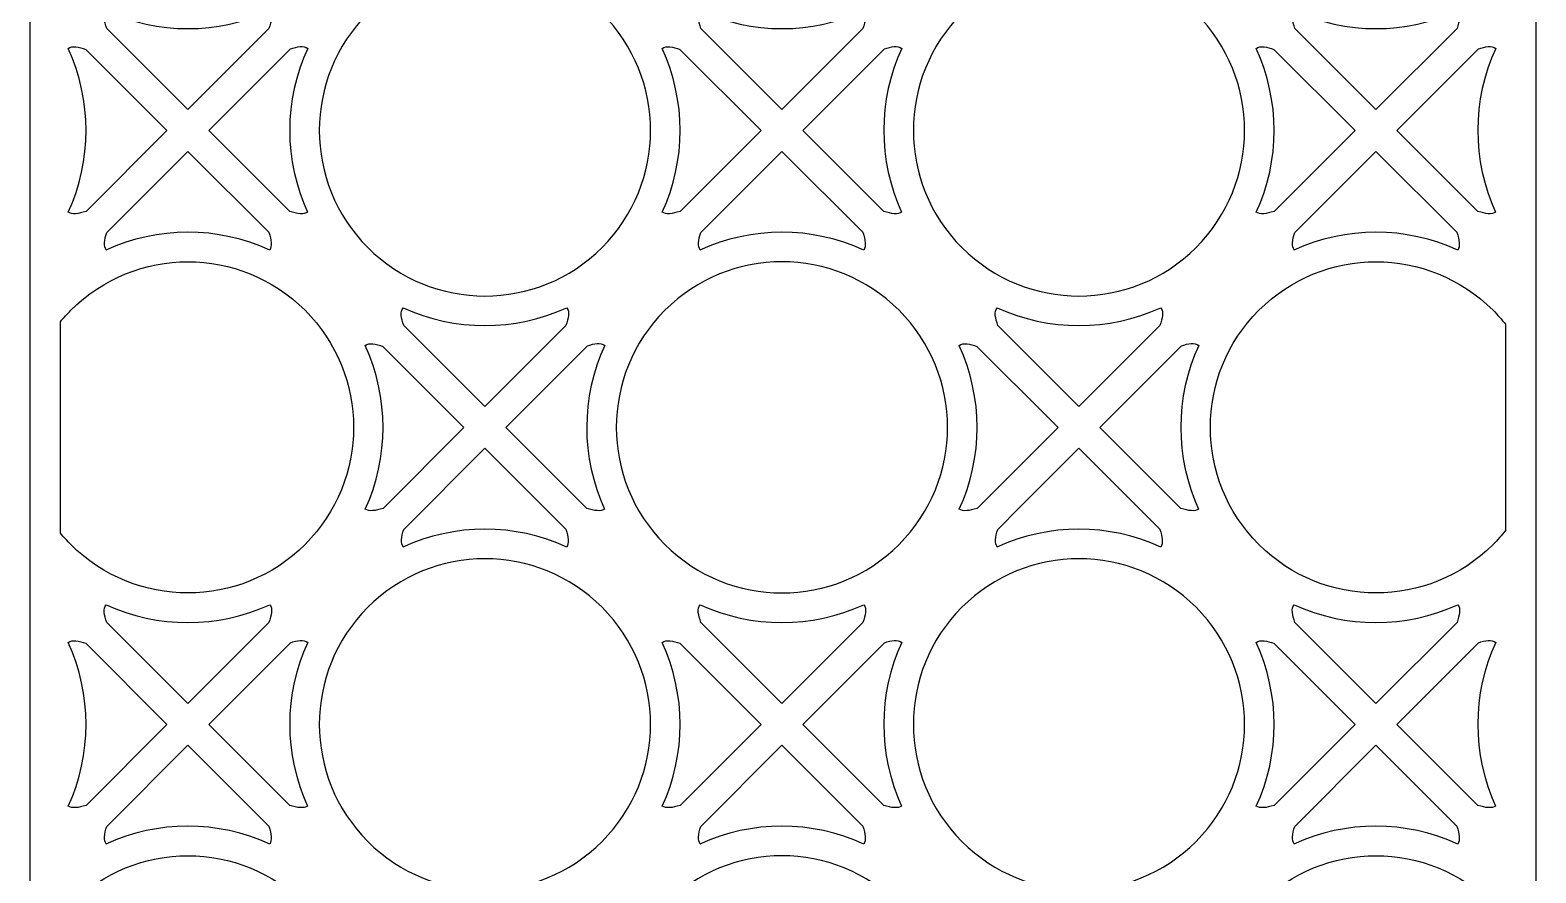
# Model space of a CAD drawing. Header units: centimetres. Extents: x 12 to 36.3, y -11.6 to 12.6.
# Drawn here: x 12.04 to 23.66, y 0.54 to 7.04 of the extents above; entities that cross this region are included whole.
import ezdxf

# ---------------------------------------------------------------- set-up
doc = ezdxf.new("R2010")
doc.units = ezdxf.units.CM
doc.header["$MEASUREMENT"] = 0
doc.layers.add('layer 1', color=7, linetype='Continuous')

msp = doc.modelspace()

# ---------------------------------------------------------------- linework, layer by layer
at = {"layer": 'layer 1', "color": 177}
for points, knots in [([(23.65585, -11.62244), (23.65585, -11.62244), (23.65585, -11.54039), (23.65585, -11.54039), (23.65585, -11.54039), (23.65585, -11.54039), (23.65585, -11.38865), (23.65585, -11.38865), (23.65585, -11.38865), (23.65585, -11.38865), (23.65585, 12.3984), (23.65585, 12.3984), (23.65585, 12.3984), (23.65585, 12.3984), (23.65585, 12.56195), (23.65585, 12.56195), (23.65585, 12.56195), (23.65585, 12.56195), (23.65585, 12.6322), (23.65585, 12.6322), (23.65585, 12.6322), (23.65585, 12.6322), (12.27114, 12.6322), (12.27114, 12.6322), (12.27114, 12.6322), (12.27114, 12.6322), (12.21181, 12.6322), (12.21181, 12.6322), (12.21181, 12.6322), (12.21181, 12.6322), (12.03734, 12.6322), (12.03734, 12.6322), (12.03734, 12.6322), (12.03734, 12.6322), (12.03734, -11.38865), (12.03734, -11.38865), (12.03734, -11.38865), (12.03734, -11.38865), (12.03734, -11.437), (12.03734, -11.437), (12.03734, -11.437), (12.03734, -11.437), (12.03734, -11.62244), (12.03734, -11.62244), (12.03734, -11.62244), (12.03734, -11.62244), (23.65585, -11.62244), (23.65585, -11.62244)], [0, 0, 0, 0, 0.07692308, 0.07692308, 0.07692308, 0.07692308, 0.15384615, 0.15384615, 0.15384615, 0.15384615, 0.23076923, 0.23076923, 0.23076923, 0.23076923, 0.30769231, 0.30769231, 0.30769231, 0.30769231, 0.38461538, 0.38461538, 0.38461538, 0.38461538, 0.46153846, 0.46153846, 0.46153846, 0.46153846, 0.53846154, 0.53846154, 0.53846154, 0.53846154, 0.61538462, 0.61538462, 0.61538462, 0.61538462, 0.69230769, 0.69230769, 0.69230769, 0.69230769, 0.76923077, 0.76923077, 0.76923077, 0.76923077, 0.84615385, 0.84615385, 0.84615385, 0.84615385, 1, 1, 1, 1]), ([(14.64304, 7.16967), (15.14202, 7.66864), (15.95135, 7.66864), (16.4503, 7.16967), (16.4503, 7.16967), (16.94928, 6.6707), (16.94928, 5.86139), (16.4503, 5.36241), (16.4503, 5.36241), (15.95135, 4.86345), (15.14202, 4.86345), (14.64304, 5.36241), (14.64304, 5.36241), (14.14408, 5.86139), (14.14408, 6.6707), (14.64304, 7.16967)], [0, 0, 0, 0, 0.2, 0.2, 0.2, 0.2, 0.4, 0.4, 0.4, 0.4, 0.6, 0.6, 0.6, 0.6, 1, 1, 1, 1]), ([(19.22651, 7.16967), (19.7255, 7.66864), (20.53482, 7.66864), (21.03378, 7.16967), (21.03378, 7.16967), (21.53273, 6.6707), (21.53273, 5.86139), (21.03378, 5.36241), (21.03378, 5.36241), (20.53482, 4.86345), (19.7255, 4.86345), (19.22651, 5.36241), (19.22651, 5.36241), (18.72756, 5.86139), (18.72756, 6.6707), (19.22651, 7.16967)], [0, 0, 0, 0, 0.2, 0.2, 0.2, 0.2, 0.4, 0.4, 0.4, 0.4, 0.6, 0.6, 0.6, 0.6, 1, 1, 1, 1]), ([(13.25495, 6.42753), (13.25495, 6.42753), (13.88023, 7.05282), (13.88023, 7.05282), (13.88023, 7.05282), (13.89929, 7.10699), (13.91221, 7.15808), (13.88617, 7.18977), (13.88617, 7.18977), (13.48672, 7.00552), (13.02306, 7.0055), (12.62361, 7.18972), (12.62361, 7.18972), (12.59768, 7.15808), (12.61042, 7.10707), (12.62949, 7.05299), (12.62949, 7.05299), (12.62949, 7.05299), (13.25494, 6.42753), (13.25494, 6.42753), (13.25494, 6.42753), (13.25494, 6.42753), (13.25495, 6.42753), (13.25495, 6.42753)], [0, 0, 0, 0, 0.14285714, 0.14285714, 0.14285714, 0.14285714, 0.28571429, 0.28571429, 0.28571429, 0.28571429, 0.42857143, 0.42857143, 0.42857143, 0.42857143, 0.57142857, 0.57142857, 0.57142857, 0.57142857, 0.71428571, 0.71428571, 0.71428571, 0.71428571, 1, 1, 1, 1]), ([(17.83841, 6.42753), (17.83841, 6.42753), (18.4637, 7.05284), (18.4637, 7.05284), (18.4637, 7.05284), (18.48278, 7.10701), (18.49568, 7.15808), (18.46964, 7.18977), (18.46964, 7.18977), (18.07018, 7.00552), (17.60653, 7.0055), (17.20708, 7.18972), (17.20708, 7.18972), (17.18113, 7.15808), (17.1939, 7.10707), (17.21296, 7.05299), (17.21296, 7.05299), (17.21296, 7.05299), (17.83841, 6.42753), (17.83841, 6.42753)], [0, 0, 0, 0, 0.16666667, 0.16666667, 0.16666667, 0.16666667, 0.33333333, 0.33333333, 0.33333333, 0.33333333, 0.5, 0.5, 0.5, 0.5, 0.66666667, 0.66666667, 0.66666667, 0.66666667, 1, 1, 1, 1]), ([(22.42189, 6.42753), (22.42189, 6.42753), (23.04721, 7.05286), (23.04721, 7.05286), (23.04721, 7.05286), (23.06624, 7.10701), (23.07917, 7.15808), (23.05313, 7.18977), (23.05313, 7.18977), (22.65366, 7.00552), (22.19, 7.0055), (21.79056, 7.18972), (21.79056, 7.18972), (21.76461, 7.15808), (21.77738, 7.10709), (21.7964, 7.05302), (21.7964, 7.05302), (21.7964, 7.05302), (22.42189, 6.42753), (22.42189, 6.42753)], [0, 0, 0, 0, 0.16666667, 0.16666667, 0.16666667, 0.16666667, 0.33333333, 0.33333333, 0.33333333, 0.33333333, 0.5, 0.5, 0.5, 0.5, 0.66666667, 0.66666667, 0.66666667, 0.66666667, 1, 1, 1, 1]), ([(12.46862, 5.64122), (12.46862, 5.64122), (13.09342, 6.26602), (13.09342, 6.26602), (13.09342, 6.26602), (13.09342, 6.26602), (12.46804, 6.89141), (12.46804, 6.89141), (12.46804, 6.89141), (12.41387, 6.91047), (12.36284, 6.92334), (12.33117, 6.89729), (12.33117, 6.89729), (12.51534, 6.49786), (12.51538, 6.03436), (12.33123, 5.63494), (12.33123, 5.63494), (12.36047, 5.61563), (12.40944, 5.62182), (12.46862, 5.64122)], [0, 0, 0, 0, 0.16666667, 0.16666667, 0.16666667, 0.16666667, 0.33333333, 0.33333333, 0.33333333, 0.33333333, 0.5, 0.5, 0.5, 0.5, 0.66666667, 0.66666667, 0.66666667, 0.66666667, 1, 1, 1, 1]), ([(13.41645, 6.26602), (13.41645, 6.26602), (14.04134, 5.64113), (14.04134, 5.64113), (14.04134, 5.64113), (14.10046, 5.62182), (14.1493, 5.61567), (14.17852, 5.6349), (14.17852, 5.6349), (13.99413, 6.03477), (13.99434, 6.49886), (14.17915, 6.89857), (14.17915, 6.89857), (14.14842, 6.92508), (14.0987, 6.91355), (14.04561, 6.89516), (14.04561, 6.89516), (14.04561, 6.89516), (13.41645, 6.26602), (13.41645, 6.26602)], [0, 0, 0, 0, 0.16666667, 0.16666667, 0.16666667, 0.16666667, 0.33333333, 0.33333333, 0.33333333, 0.33333333, 0.5, 0.5, 0.5, 0.5, 0.66666667, 0.66666667, 0.66666667, 0.66666667, 1, 1, 1, 1]), ([(17.05209, 5.64122), (17.05209, 5.64122), (17.6769, 6.26602), (17.6769, 6.26602), (17.6769, 6.26602), (17.6769, 6.26602), (17.05151, 6.89141), (17.05151, 6.89141), (17.05151, 6.89141), (16.99735, 6.91047), (16.94631, 6.92334), (16.91465, 6.89729), (16.91465, 6.89729), (17.09882, 6.49786), (17.09886, 6.03436), (16.91469, 5.63494), (16.91469, 5.63494), (16.94393, 5.61563), (16.99291, 5.62182), (17.05209, 5.64122)], [0, 0, 0, 0, 0.16666667, 0.16666667, 0.16666667, 0.16666667, 0.33333333, 0.33333333, 0.33333333, 0.33333333, 0.5, 0.5, 0.5, 0.5, 0.66666667, 0.66666667, 0.66666667, 0.66666667, 1, 1, 1, 1]), ([(18.62906, 6.89516), (18.62906, 6.89516), (17.99992, 6.26602), (17.99992, 6.26602), (17.99992, 6.26602), (17.99992, 6.26602), (18.62482, 5.64113), (18.62482, 5.64113), (18.62482, 5.64113), (18.68392, 5.62182), (18.73277, 5.61567), (18.76201, 5.6349), (18.76201, 5.6349), (18.57759, 6.03477), (18.57782, 6.49886), (18.76262, 6.89857), (18.76262, 6.89857), (18.73189, 6.92508), (18.68215, 6.91355), (18.62906, 6.89516)], [0, 0, 0, 0, 0.16666667, 0.16666667, 0.16666667, 0.16666667, 0.33333333, 0.33333333, 0.33333333, 0.33333333, 0.5, 0.5, 0.5, 0.5, 0.66666667, 0.66666667, 0.66666667, 0.66666667, 1, 1, 1, 1]), ([(21.63557, 5.64122), (21.63557, 5.64122), (22.26037, 6.26602), (22.26037, 6.26602), (22.26037, 6.26602), (22.26037, 6.26602), (21.63499, 6.89141), (21.63499, 6.89141), (21.63499, 6.89141), (21.5808, 6.91047), (21.52979, 6.92334), (21.4981, 6.89729), (21.4981, 6.89729), (21.68227, 6.49786), (21.68231, 6.03436), (21.49817, 5.63494), (21.49817, 5.63494), (21.52743, 5.61563), (21.57637, 5.62182), (21.63557, 5.64122)], [0, 0, 0, 0, 0.16666667, 0.16666667, 0.16666667, 0.16666667, 0.33333333, 0.33333333, 0.33333333, 0.33333333, 0.5, 0.5, 0.5, 0.5, 0.66666667, 0.66666667, 0.66666667, 0.66666667, 1, 1, 1, 1]), ([(23.21254, 6.89516), (23.21254, 6.89516), (22.5834, 6.26602), (22.5834, 6.26602), (22.5834, 6.26602), (22.5834, 6.26602), (23.20829, 5.64113), (23.20829, 5.64113), (23.20829, 5.64113), (23.26739, 5.62182), (23.31625, 5.61565), (23.34545, 5.6349), (23.34545, 5.6349), (23.16106, 6.03477), (23.16129, 6.49886), (23.34611, 6.89857), (23.34611, 6.89857), (23.31537, 6.92508), (23.26563, 6.91355), (23.21254, 6.89516)], [0, 0, 0, 0, 0.16666667, 0.16666667, 0.16666667, 0.16666667, 0.33333333, 0.33333333, 0.33333333, 0.33333333, 0.5, 0.5, 0.5, 0.5, 0.66666667, 0.66666667, 0.66666667, 0.66666667, 1, 1, 1, 1]), ([(13.25494, 6.10452), (13.25494, 6.10452), (12.62804, 5.47762), (12.62804, 5.47762), (12.62804, 5.47762), (12.60952, 5.41957), (12.60424, 5.37177), (12.624, 5.34337), (12.624, 5.34337), (12.624, 5.34337), (12.62243, 5.34179), (12.62243, 5.34179), (12.62243, 5.34179), (13.02216, 5.52656), (13.48617, 5.52677), (13.88603, 5.3424), (13.88603, 5.3424), (13.90531, 5.37162), (13.89908, 5.42057), (13.87974, 5.47974), (13.87974, 5.47974), (13.87974, 5.47974), (13.25494, 6.10452), (13.25494, 6.10452)], [0, 0, 0, 0, 0.14285714, 0.14285714, 0.14285714, 0.14285714, 0.28571429, 0.28571429, 0.28571429, 0.28571429, 0.42857143, 0.42857143, 0.42857143, 0.42857143, 0.57142857, 0.57142857, 0.57142857, 0.57142857, 0.71428571, 0.71428571, 0.71428571, 0.71428571, 1, 1, 1, 1]), ([(17.83841, 6.10452), (17.83841, 6.10452), (17.21151, 5.47762), (17.21151, 5.47762), (17.21151, 5.47762), (17.19299, 5.41957), (17.18772, 5.37177), (17.20748, 5.34337), (17.20748, 5.34337), (17.20748, 5.34337), (17.2059, 5.34179), (17.2059, 5.34179), (17.2059, 5.34179), (17.60562, 5.52656), (18.06963, 5.52677), (18.4695, 5.3424), (18.4695, 5.3424), (18.48879, 5.37162), (18.48257, 5.42057), (18.4632, 5.47974), (18.4632, 5.47974), (18.4632, 5.47974), (17.83841, 6.10452), (17.83841, 6.10452)], [0, 0, 0, 0, 0.14285714, 0.14285714, 0.14285714, 0.14285714, 0.28571429, 0.28571429, 0.28571429, 0.28571429, 0.42857143, 0.42857143, 0.42857143, 0.42857143, 0.57142857, 0.57142857, 0.57142857, 0.57142857, 0.71428571, 0.71428571, 0.71428571, 0.71428571, 1, 1, 1, 1]), ([(22.42189, 6.10452), (22.42189, 6.10452), (21.79498, 5.47762), (21.79498, 5.47762), (21.79498, 5.47762), (21.77644, 5.41957), (21.77117, 5.37177), (21.79096, 5.34337), (21.79096, 5.34337), (21.79096, 5.34337), (21.78938, 5.34179), (21.78938, 5.34179), (21.78938, 5.34179), (22.1891, 5.52656), (22.65312, 5.52677), (23.05298, 5.3424), (23.05298, 5.3424), (23.07226, 5.37162), (23.06603, 5.42057), (23.04666, 5.47974), (23.04666, 5.47974), (23.04666, 5.47974), (22.42189, 6.10452), (22.42189, 6.10452)], [0, 0, 0, 0, 0.14285714, 0.14285714, 0.14285714, 0.14285714, 0.28571429, 0.28571429, 0.28571429, 0.28571429, 0.42857143, 0.42857143, 0.42857143, 0.42857143, 0.57142857, 0.57142857, 0.57142857, 0.57142857, 0.71428571, 0.71428571, 0.71428571, 0.71428571, 1, 1, 1, 1]), ([(12.27114, 3.15873), (12.29628, 3.12847), (12.32296, 3.09905), (12.35133, 3.07069), (12.35133, 3.07069), (12.85027, 2.57172), (13.65959, 2.57172), (14.15857, 3.07069), (14.15857, 3.07069), (14.65753, 3.56964), (14.65753, 4.37896), (14.15857, 4.87794), (14.15857, 4.87794), (13.65959, 5.37691), (12.85027, 5.37691), (12.35133, 4.87794), (12.35133, 4.87794), (12.32296, 4.84957), (12.29628, 4.82015), (12.27114, 4.78989), (12.27114, 4.78989), (12.27114, 4.78989), (12.27114, 3.15873), (12.27114, 3.15873)], [0, 0, 0, 0, 0.14285714, 0.14285714, 0.14285714, 0.14285714, 0.28571429, 0.28571429, 0.28571429, 0.28571429, 0.42857143, 0.42857143, 0.42857143, 0.42857143, 0.57142857, 0.57142857, 0.57142857, 0.57142857, 0.71428571, 0.71428571, 0.71428571, 0.71428571, 1, 1, 1, 1]), ([(16.9348, 4.87794), (17.43375, 5.37691), (18.24308, 5.37691), (18.74205, 4.87794), (18.74205, 4.87794), (19.24101, 4.37896), (19.24101, 3.56964), (18.74205, 3.07069), (18.74205, 3.07069), (18.24308, 2.57172), (17.43375, 2.57172), (16.9348, 3.07069), (16.9348, 3.07069), (16.4358, 3.56964), (16.4358, 4.37896), (16.9348, 4.87794)], [0, 0, 0, 0, 0.2, 0.2, 0.2, 0.2, 0.4, 0.4, 0.4, 0.4, 0.6, 0.6, 0.6, 0.6, 1, 1, 1, 1]), ([(23.42205, 4.76977), (23.39224, 4.80717), (23.36013, 4.84333), (23.32551, 4.87794), (23.32551, 4.87794), (22.82654, 5.37691), (22.01723, 5.37691), (21.51824, 4.87794), (21.51824, 4.87794), (21.01929, 4.37896), (21.01929, 3.56964), (21.51824, 3.07069), (21.51824, 3.07069), (22.01723, 2.57172), (22.82654, 2.57172), (23.32551, 3.07069), (23.32551, 3.07069), (23.36013, 3.1053), (23.39224, 3.14145), (23.42205, 3.17884), (23.42205, 3.17884), (23.42205, 3.17884), (23.42205, 4.76977), (23.42205, 4.76977)], [0, 0, 0, 0, 0.14285714, 0.14285714, 0.14285714, 0.14285714, 0.28571429, 0.28571429, 0.28571429, 0.28571429, 0.42857143, 0.42857143, 0.42857143, 0.42857143, 0.57142857, 0.57142857, 0.57142857, 0.57142857, 0.71428571, 0.71428571, 0.71428571, 0.71428571, 1, 1, 1, 1]), ([(15.54668, 4.13581), (15.54668, 4.13581), (16.17198, 4.76111), (16.17198, 4.76111), (16.17198, 4.76111), (16.19104, 4.81526), (16.20396, 4.86636), (16.17791, 4.89801), (16.17791, 4.89801), (15.77845, 4.71379), (15.31481, 4.71378), (14.91536, 4.89799), (14.91536, 4.89799), (14.88941, 4.86636), (14.90218, 4.81538), (14.92119, 4.76129), (14.92119, 4.76129), (14.92119, 4.76129), (15.54668, 4.13581), (15.54668, 4.13581)], [0, 0, 0, 0, 0.16666667, 0.16666667, 0.16666667, 0.16666667, 0.33333333, 0.33333333, 0.33333333, 0.33333333, 0.5, 0.5, 0.5, 0.5, 0.66666667, 0.66666667, 0.66666667, 0.66666667, 1, 1, 1, 1]), ([(20.13016, 4.13581), (20.13016, 4.13581), (20.75546, 4.76111), (20.75546, 4.76111), (20.75546, 4.76111), (20.77452, 4.81526), (20.78741, 4.86636), (20.76138, 4.89801), (20.76138, 4.89801), (20.36193, 4.71379), (19.89826, 4.71378), (19.49884, 4.89799), (19.49884, 4.89799), (19.47288, 4.86636), (19.48562, 4.81538), (19.50467, 4.76129), (19.50467, 4.76129), (19.50467, 4.76129), (20.13016, 4.13581), (20.13016, 4.13581)], [0, 0, 0, 0, 0.16666667, 0.16666667, 0.16666667, 0.16666667, 0.33333333, 0.33333333, 0.33333333, 0.33333333, 0.5, 0.5, 0.5, 0.5, 0.66666667, 0.66666667, 0.66666667, 0.66666667, 1, 1, 1, 1]), ([(14.76035, 3.34948), (14.76035, 3.34948), (15.38518, 3.97428), (15.38518, 3.97428), (15.38518, 3.97428), (15.38518, 3.97428), (14.75979, 4.59969), (14.75979, 4.59969), (14.75979, 4.59969), (14.7056, 4.61874), (14.65457, 4.63161), (14.6229, 4.60553), (14.6229, 4.60553), (14.80706, 4.20613), (14.80711, 3.74264), (14.62296, 3.34318), (14.62296, 3.34318), (14.6522, 3.32387), (14.70115, 3.33008), (14.76035, 3.34948)], [0, 0, 0, 0, 0.16666667, 0.16666667, 0.16666667, 0.16666667, 0.33333333, 0.33333333, 0.33333333, 0.33333333, 0.5, 0.5, 0.5, 0.5, 0.66666667, 0.66666667, 0.66666667, 0.66666667, 1, 1, 1, 1]), ([(16.33734, 4.60344), (16.33734, 4.60344), (15.70819, 3.97431), (15.70819, 3.97431), (15.70819, 3.97431), (15.70819, 3.97431), (16.33307, 3.34942), (16.33307, 3.34942), (16.33307, 3.34942), (16.39217, 3.33008), (16.44104, 3.32392), (16.47026, 3.34315), (16.47026, 3.34315), (16.28586, 3.74303), (16.28609, 4.20713), (16.47089, 4.60682), (16.47089, 4.60682), (16.44017, 4.63334), (16.39041, 4.62181), (16.33734, 4.60344)], [0, 0, 0, 0, 0.16666667, 0.16666667, 0.16666667, 0.16666667, 0.33333333, 0.33333333, 0.33333333, 0.33333333, 0.5, 0.5, 0.5, 0.5, 0.66666667, 0.66666667, 0.66666667, 0.66666667, 1, 1, 1, 1]), ([(19.34383, 3.34948), (19.34383, 3.34948), (19.96865, 3.97431), (19.96865, 3.97431), (19.96865, 3.97431), (19.96865, 3.97431), (19.91338, 4.02957), (19.91338, 4.02957), (19.91338, 4.02957), (19.91338, 4.02957), (19.34324, 4.59969), (19.34324, 4.59969), (19.34324, 4.59969), (19.28907, 4.61874), (19.23804, 4.63161), (19.20637, 4.60553), (19.20637, 4.60553), (19.39055, 4.20613), (19.39058, 3.74264), (19.20645, 3.34318), (19.20645, 3.34318), (19.23567, 3.32387), (19.28464, 3.33008), (19.34383, 3.34948)], [0, 0, 0, 0, 0.14285714, 0.14285714, 0.14285714, 0.14285714, 0.28571429, 0.28571429, 0.28571429, 0.28571429, 0.42857143, 0.42857143, 0.42857143, 0.42857143, 0.57142857, 0.57142857, 0.57142857, 0.57142857, 0.71428571, 0.71428571, 0.71428571, 0.71428571, 1, 1, 1, 1]), ([(20.92081, 4.60344), (20.92081, 4.60344), (20.29167, 3.97431), (20.29167, 3.97431), (20.29167, 3.97431), (20.29167, 3.97431), (20.91658, 3.3494), (20.91658, 3.3494), (20.91658, 3.3494), (20.97565, 3.33008), (21.0245, 3.32394), (21.05373, 3.34315), (21.05373, 3.34315), (20.86934, 3.74303), (20.86954, 4.20713), (21.05435, 4.60682), (21.05435, 4.60682), (21.02363, 4.63334), (20.9739, 4.62181), (20.92081, 4.60344)], [0, 0, 0, 0, 0.16666667, 0.16666667, 0.16666667, 0.16666667, 0.33333333, 0.33333333, 0.33333333, 0.33333333, 0.5, 0.5, 0.5, 0.5, 0.66666667, 0.66666667, 0.66666667, 0.66666667, 1, 1, 1, 1]), ([(15.54668, 3.8128), (15.54668, 3.8128), (14.91979, 3.18588), (14.91979, 3.18588), (14.91979, 3.18588), (14.90124, 3.12784), (14.89597, 3.08004), (14.91576, 3.05164), (14.91576, 3.05164), (14.91576, 3.05164), (14.91416, 3.05007), (14.91416, 3.05007), (14.91416, 3.05007), (15.31389, 3.23481), (15.77791, 3.23502), (16.17775, 3.05064), (16.17775, 3.05064), (16.19706, 3.07991), (16.19083, 3.12881), (16.17146, 3.18799), (16.17146, 3.18799), (16.17146, 3.18799), (15.60186, 3.7576), (15.60186, 3.7576), (15.60186, 3.7576), (15.60186, 3.7576), (15.54668, 3.8128), (15.54668, 3.8128)], [0, 0, 0, 0, 0.125, 0.125, 0.125, 0.125, 0.25, 0.25, 0.25, 0.25, 0.375, 0.375, 0.375, 0.375, 0.5, 0.5, 0.5, 0.5, 0.625, 0.625, 0.625, 0.625, 0.75, 0.75, 0.75, 0.75, 1, 1, 1, 1]), ([(19.67261, 3.35523), (19.67261, 3.35523), (19.50324, 3.18587), (19.50324, 3.18587), (19.50324, 3.18587), (19.48472, 3.12784), (19.47944, 3.08004), (19.49922, 3.05164), (19.49922, 3.05164), (19.49922, 3.05164), (19.49763, 3.05007), (19.49763, 3.05007), (19.49763, 3.05007), (19.89737, 3.23481), (20.36136, 3.23502), (20.76123, 3.05064), (20.76123, 3.05064), (20.78052, 3.07991), (20.7743, 3.12881), (20.75494, 3.18799), (20.75494, 3.18799), (20.75494, 3.18799), (20.18535, 3.7576), (20.18535, 3.7576), (20.18535, 3.7576), (20.18535, 3.7576), (20.13016, 3.8128), (20.13016, 3.8128), (20.13016, 3.8128), (20.13016, 3.8128), (19.67261, 3.35523), (19.67261, 3.35523)], [0, 0, 0, 0, 0.11111111, 0.11111111, 0.11111111, 0.11111111, 0.22222222, 0.22222222, 0.22222222, 0.22222222, 0.33333333, 0.33333333, 0.33333333, 0.33333333, 0.44444444, 0.44444444, 0.44444444, 0.44444444, 0.55555556, 0.55555556, 0.55555556, 0.55555556, 0.66666667, 0.66666667, 0.66666667, 0.66666667, 0.77777778, 0.77777778, 0.77777778, 0.77777778, 1, 1, 1, 1]), ([(14.64304, 2.58619), (15.14202, 3.08517), (15.95135, 3.08517), (16.4503, 2.58619), (16.4503, 2.58619), (16.94928, 2.08723), (16.94928, 1.27791), (16.4503, 0.77896), (16.4503, 0.77896), (15.95135, 0.27997), (15.14202, 0.27997), (14.64304, 0.77896), (14.64304, 0.77896), (14.14408, 1.27791), (14.14408, 2.08723), (14.64304, 2.58619)], [0, 0, 0, 0, 0.2, 0.2, 0.2, 0.2, 0.4, 0.4, 0.4, 0.4, 0.6, 0.6, 0.6, 0.6, 1, 1, 1, 1]), ([(19.22651, 2.58619), (19.7255, 3.08517), (20.53482, 3.08517), (21.03378, 2.58619), (21.03378, 2.58619), (21.53273, 2.08723), (21.53273, 1.27791), (21.03378, 0.77896), (21.03378, 0.77896), (20.53482, 0.27997), (19.7255, 0.27997), (19.22651, 0.77896), (19.22651, 0.77896), (18.72756, 1.27791), (18.72756, 2.08723), (19.22651, 2.58619)], [0, 0, 0, 0, 0.2, 0.2, 0.2, 0.2, 0.4, 0.4, 0.4, 0.4, 0.6, 0.6, 0.6, 0.6, 1, 1, 1, 1]), ([(13.25495, 1.84407), (13.25495, 1.84407), (13.88023, 2.46937), (13.88023, 2.46937), (13.88023, 2.46937), (13.89931, 2.52351), (13.91221, 2.57461), (13.88617, 2.60629), (13.88617, 2.60629), (13.48672, 2.42204), (13.02306, 2.42204), (12.62361, 2.60625), (12.62361, 2.60625), (12.59768, 2.57461), (12.61042, 2.52359), (12.62949, 2.46953), (12.62949, 2.46953), (12.62949, 2.46953), (13.25495, 1.84407), (13.25495, 1.84407)], [0, 0, 0, 0, 0.16666667, 0.16666667, 0.16666667, 0.16666667, 0.33333333, 0.33333333, 0.33333333, 0.33333333, 0.5, 0.5, 0.5, 0.5, 0.66666667, 0.66666667, 0.66666667, 0.66666667, 1, 1, 1, 1]), ([(17.83842, 1.84409), (17.83842, 1.84409), (18.46372, 2.46938), (18.46372, 2.46938), (18.46372, 2.46938), (18.48278, 2.52352), (18.49568, 2.57461), (18.46964, 2.60629), (18.46964, 2.60629), (18.07018, 2.42204), (17.60653, 2.42204), (17.20708, 2.60625), (17.20708, 2.60625), (17.18113, 2.57461), (17.1939, 2.52359), (17.21296, 2.46953), (17.21296, 2.46953), (17.21296, 2.46953), (17.83842, 1.84409), (17.83842, 1.84409)], [0, 0, 0, 0, 0.16666667, 0.16666667, 0.16666667, 0.16666667, 0.33333333, 0.33333333, 0.33333333, 0.33333333, 0.5, 0.5, 0.5, 0.5, 0.66666667, 0.66666667, 0.66666667, 0.66666667, 1, 1, 1, 1]), ([(22.42189, 1.84409), (22.42189, 1.84409), (23.04721, 2.46938), (23.04721, 2.46938), (23.04721, 2.46938), (23.06624, 2.52352), (23.07917, 2.57461), (23.05313, 2.60629), (23.05313, 2.60629), (22.65366, 2.42204), (22.19, 2.42204), (21.79056, 2.60625), (21.79056, 2.60625), (21.76461, 2.57461), (21.77738, 2.52362), (21.7964, 2.46955), (21.7964, 2.46955), (21.7964, 2.46955), (22.42189, 1.84409), (22.42189, 1.84409)], [0, 0, 0, 0, 0.16666667, 0.16666667, 0.16666667, 0.16666667, 0.33333333, 0.33333333, 0.33333333, 0.33333333, 0.5, 0.5, 0.5, 0.5, 0.66666667, 0.66666667, 0.66666667, 0.66666667, 1, 1, 1, 1]), ([(13.09342, 1.68255), (13.09342, 1.68255), (12.46802, 2.30796), (12.46802, 2.30796), (12.46802, 2.30796), (12.41385, 2.327), (12.36284, 2.33987), (12.33117, 2.31381), (12.33117, 2.31381), (12.51534, 1.91438), (12.51538, 1.45088), (12.33123, 1.05146), (12.33123, 1.05146), (12.36047, 1.03215), (12.40944, 1.03833), (12.46862, 1.05775), (12.46862, 1.05775), (12.46862, 1.05775), (13.09342, 1.68255), (13.09342, 1.68255)], [0, 0, 0, 0, 0.16666667, 0.16666667, 0.16666667, 0.16666667, 0.33333333, 0.33333333, 0.33333333, 0.33333333, 0.5, 0.5, 0.5, 0.5, 0.66666667, 0.66666667, 0.66666667, 0.66666667, 1, 1, 1, 1]), ([(14.04561, 2.31171), (14.04561, 2.31171), (13.41645, 1.68255), (13.41645, 1.68255), (13.41645, 1.68255), (13.41645, 1.68255), (14.04134, 1.05765), (14.04134, 1.05765), (14.04134, 1.05765), (14.10046, 1.03833), (14.1493, 1.03221), (14.17852, 1.05142), (14.17852, 1.05142), (13.99413, 1.4513), (13.99434, 1.91538), (14.17915, 2.3151), (14.17915, 2.3151), (14.14842, 2.34158), (14.0987, 2.33009), (14.04561, 2.31171)], [0, 0, 0, 0, 0.16666667, 0.16666667, 0.16666667, 0.16666667, 0.33333333, 0.33333333, 0.33333333, 0.33333333, 0.5, 0.5, 0.5, 0.5, 0.66666667, 0.66666667, 0.66666667, 0.66666667, 1, 1, 1, 1]), ([(17.6769, 1.68255), (17.6769, 1.68255), (17.05149, 2.30796), (17.05149, 2.30796), (17.05149, 2.30796), (16.99733, 2.327), (16.94631, 2.33987), (16.91465, 2.31381), (16.91465, 2.31381), (17.09882, 1.91438), (17.09886, 1.45088), (16.91469, 1.05146), (16.91469, 1.05146), (16.94393, 1.03215), (16.99291, 1.03833), (17.05209, 1.05775), (17.05209, 1.05775), (17.05209, 1.05775), (17.6769, 1.68255), (17.6769, 1.68255)], [0, 0, 0, 0, 0.16666667, 0.16666667, 0.16666667, 0.16666667, 0.33333333, 0.33333333, 0.33333333, 0.33333333, 0.5, 0.5, 0.5, 0.5, 0.66666667, 0.66666667, 0.66666667, 0.66666667, 1, 1, 1, 1]), ([(18.62908, 2.31171), (18.62908, 2.31171), (17.99992, 1.68255), (17.99992, 1.68255), (17.99992, 1.68255), (17.99992, 1.68255), (18.62482, 1.05765), (18.62482, 1.05765), (18.62482, 1.05765), (18.68392, 1.03833), (18.73277, 1.03219), (18.76201, 1.05142), (18.76201, 1.05142), (18.57759, 1.4513), (18.57782, 1.91538), (18.76262, 2.3151), (18.76262, 2.3151), (18.73189, 2.34158), (18.68217, 2.33009), (18.62908, 2.31171)], [0, 0, 0, 0, 0.16666667, 0.16666667, 0.16666667, 0.16666667, 0.33333333, 0.33333333, 0.33333333, 0.33333333, 0.5, 0.5, 0.5, 0.5, 0.66666667, 0.66666667, 0.66666667, 0.66666667, 1, 1, 1, 1]), ([(22.2051, 1.73783), (22.2051, 1.73783), (21.63497, 2.30796), (21.63497, 2.30796), (21.63497, 2.30796), (21.58078, 2.327), (21.52979, 2.33987), (21.4981, 2.31381), (21.4981, 2.31381), (21.68227, 1.91438), (21.68231, 1.45088), (21.49817, 1.05146), (21.49817, 1.05146), (21.52743, 1.03215), (21.57637, 1.03833), (21.63557, 1.05775), (21.63557, 1.05775), (21.63557, 1.05775), (22.26037, 1.68255), (22.26037, 1.68255), (22.26037, 1.68255), (22.26037, 1.68255), (22.2051, 1.73783), (22.2051, 1.73783)], [0, 0, 0, 0, 0.14285714, 0.14285714, 0.14285714, 0.14285714, 0.28571429, 0.28571429, 0.28571429, 0.28571429, 0.42857143, 0.42857143, 0.42857143, 0.42857143, 0.57142857, 0.57142857, 0.57142857, 0.57142857, 0.71428571, 0.71428571, 0.71428571, 0.71428571, 1, 1, 1, 1]), ([(23.21256, 2.31171), (23.21256, 2.31171), (22.5834, 1.68255), (22.5834, 1.68255), (22.5834, 1.68255), (22.5834, 1.68255), (23.20829, 1.05765), (23.20829, 1.05765), (23.20829, 1.05765), (23.26739, 1.03833), (23.31625, 1.03219), (23.34545, 1.05142), (23.34545, 1.05142), (23.16106, 1.4513), (23.16129, 1.91538), (23.34611, 2.3151), (23.34611, 2.3151), (23.31537, 2.34158), (23.26565, 2.33009), (23.21256, 2.31171)], [0, 0, 0, 0, 0.16666667, 0.16666667, 0.16666667, 0.16666667, 0.33333333, 0.33333333, 0.33333333, 0.33333333, 0.5, 0.5, 0.5, 0.5, 0.66666667, 0.66666667, 0.66666667, 0.66666667, 1, 1, 1, 1]), ([(13.25494, 1.52104), (13.25494, 1.52104), (12.62804, 0.89415), (12.62804, 0.89415), (12.62804, 0.89415), (12.60952, 0.83609), (12.60424, 0.78831), (12.624, 0.75992), (12.624, 0.75992), (12.624, 0.75992), (12.62243, 0.75832), (12.62243, 0.75832), (12.62243, 0.75832), (13.02216, 0.94307), (13.48617, 0.94329), (13.88603, 0.75891), (13.88603, 0.75891), (13.90531, 0.78817), (13.89908, 0.8371), (13.87974, 0.89626), (13.87974, 0.89626), (13.87974, 0.89626), (13.25494, 1.52104), (13.25494, 1.52104)], [0, 0, 0, 0, 0.14285714, 0.14285714, 0.14285714, 0.14285714, 0.28571429, 0.28571429, 0.28571429, 0.28571429, 0.42857143, 0.42857143, 0.42857143, 0.42857143, 0.57142857, 0.57142857, 0.57142857, 0.57142857, 0.71428571, 0.71428571, 0.71428571, 0.71428571, 1, 1, 1, 1]), ([(17.83841, 1.52104), (17.83841, 1.52104), (17.21151, 0.89415), (17.21151, 0.89415), (17.21151, 0.89415), (17.19299, 0.83609), (17.18772, 0.78831), (17.20748, 0.75992), (17.20748, 0.75992), (17.20748, 0.75992), (17.2059, 0.75832), (17.2059, 0.75832), (17.2059, 0.75832), (17.60562, 0.94307), (18.06963, 0.94329), (18.4695, 0.75891), (18.4695, 0.75891), (18.48879, 0.78817), (18.48257, 0.8371), (18.4632, 0.89626), (18.4632, 0.89626), (18.4632, 0.89626), (17.83841, 1.52104), (17.83841, 1.52104)], [0, 0, 0, 0, 0.14285714, 0.14285714, 0.14285714, 0.14285714, 0.28571429, 0.28571429, 0.28571429, 0.28571429, 0.42857143, 0.42857143, 0.42857143, 0.42857143, 0.57142857, 0.57142857, 0.57142857, 0.57142857, 0.71428571, 0.71428571, 0.71428571, 0.71428571, 1, 1, 1, 1]), ([(22.42189, 1.52104), (22.42189, 1.52104), (21.79498, 0.89415), (21.79498, 0.89415), (21.79498, 0.89415), (21.77644, 0.83609), (21.77117, 0.78831), (21.79096, 0.75992), (21.79096, 0.75992), (21.79096, 0.75992), (21.78938, 0.75832), (21.78938, 0.75832), (21.78938, 0.75832), (22.1891, 0.94307), (22.65312, 0.94329), (23.05298, 0.75891), (23.05298, 0.75891), (23.07226, 0.78817), (23.06603, 0.8371), (23.04666, 0.89626), (23.04666, 0.89626), (23.04666, 0.89626), (22.42189, 1.52104), (22.42189, 1.52104)], [0, 0, 0, 0, 0.14285714, 0.14285714, 0.14285714, 0.14285714, 0.28571429, 0.28571429, 0.28571429, 0.28571429, 0.42857143, 0.42857143, 0.42857143, 0.42857143, 0.57142857, 0.57142857, 0.57142857, 0.57142857, 0.71428571, 0.71428571, 0.71428571, 0.71428571, 1, 1, 1, 1]), ([(12.27114, -1.42474), (12.29628, -1.455), (12.32296, -1.48442), (12.35133, -1.51279), (12.35133, -1.51279), (12.85027, -2.01176), (13.65959, -2.01176), (14.15857, -1.51279), (14.15857, -1.51279), (14.65753, -1.01381), (14.65753, -0.20449), (14.15857, 0.29446), (14.15857, 0.29446), (13.65959, 0.79345), (12.85027, 0.79345), (12.35133, 0.29446), (12.35133, 0.29446), (12.32296, 0.26609), (12.29628, 0.23667), (12.27114, 0.20641), (12.27114, 0.20641), (12.27114, 0.20641), (12.27114, -1.42474), (12.27114, -1.42474)], [0, 0, 0, 0, 0.14285714, 0.14285714, 0.14285714, 0.14285714, 0.28571429, 0.28571429, 0.28571429, 0.28571429, 0.42857143, 0.42857143, 0.42857143, 0.42857143, 0.57142857, 0.57142857, 0.57142857, 0.57142857, 0.71428571, 0.71428571, 0.71428571, 0.71428571, 1, 1, 1, 1]), ([(16.9348, 0.29446), (17.43375, 0.79345), (18.24308, 0.79345), (18.74205, 0.29446), (18.74205, 0.29446), (19.24101, -0.20449), (19.24101, -1.01381), (18.74205, -1.51279), (18.74205, -1.51279), (18.24308, -2.01176), (17.43375, -2.01176), (16.9348, -1.51279), (16.9348, -1.51279), (16.4358, -1.01381), (16.4358, -0.20449), (16.9348, 0.29446)], [0, 0, 0, 0, 0.2, 0.2, 0.2, 0.2, 0.4, 0.4, 0.4, 0.4, 0.6, 0.6, 0.6, 0.6, 1, 1, 1, 1]), ([(23.42205, 0.1863), (23.39224, 0.22369), (23.36013, 0.25985), (23.32551, 0.29446), (23.32551, 0.29446), (22.82654, 0.79345), (22.01723, 0.79345), (21.51824, 0.29446), (21.51824, 0.29446), (21.01929, -0.20449), (21.01929, -1.01381), (21.51824, -1.51279), (21.51824, -1.51279), (22.01723, -2.01176), (22.82654, -2.01176), (23.32551, -1.51279), (23.32551, -1.51279), (23.36013, -1.47817), (23.39224, -1.44202), (23.42205, -1.40463), (23.42205, -1.40463), (23.42205, -1.40463), (23.42205, 0.1863), (23.42205, 0.1863)], [0, 0, 0, 0, 0.14285714, 0.14285714, 0.14285714, 0.14285714, 0.28571429, 0.28571429, 0.28571429, 0.28571429, 0.42857143, 0.42857143, 0.42857143, 0.42857143, 0.57142857, 0.57142857, 0.57142857, 0.57142857, 0.71428571, 0.71428571, 0.71428571, 0.71428571, 1, 1, 1, 1])]:
    msp.add_open_spline(points, degree=3, knots=knots, dxfattribs=at)

doc.saveas('drawing.dxf')
